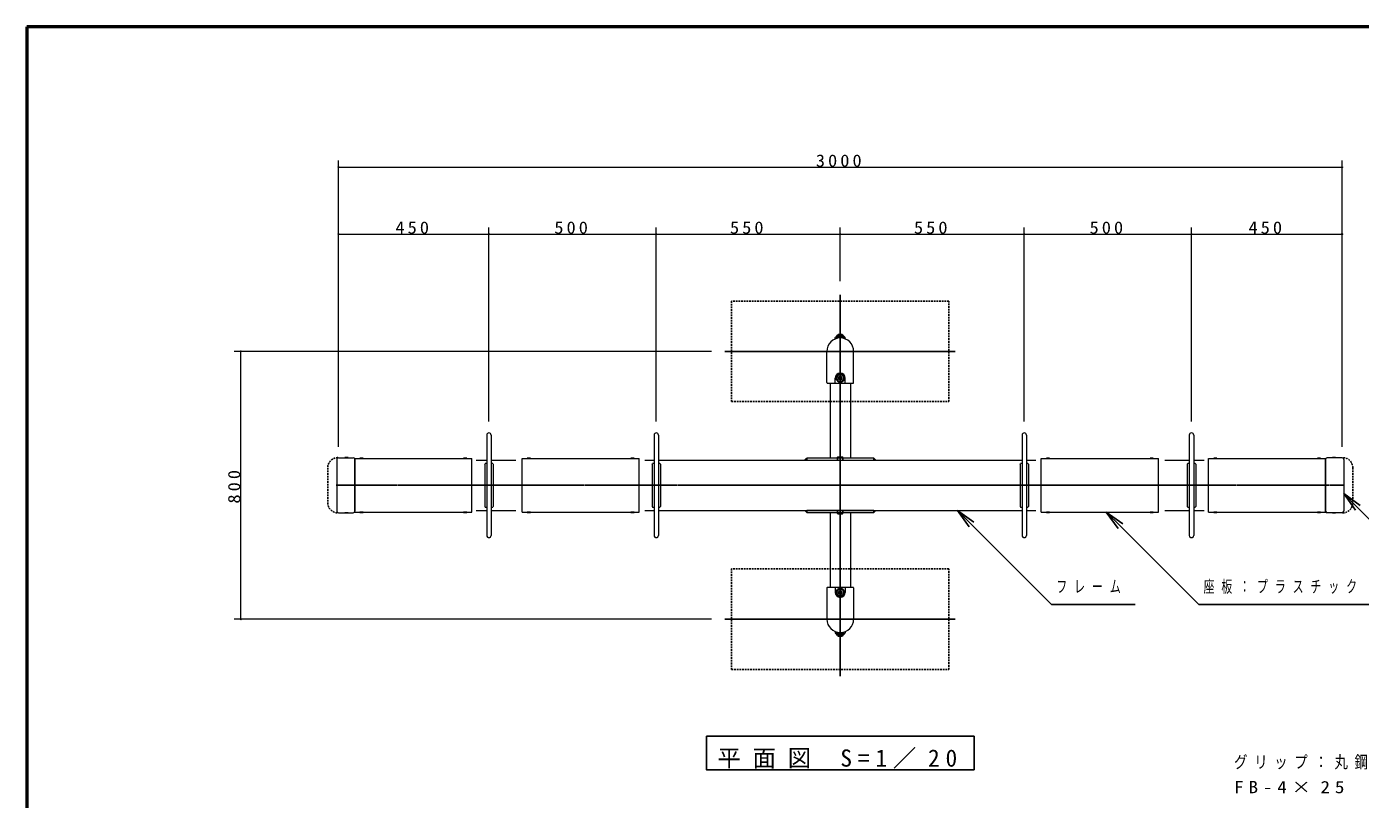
# Model space of a CAD drawing. Units: millimetres at full size, with parts at other scales. Extents: x -7816 to 0, y -1239 to 5340.
# Drawn here: x -7700 to -3713, y 3032 to 5340 of the extents above; entities that cross this region are included whole.
import ezdxf

# ---------------------------------------------------------------- set-up
doc = ezdxf.new("R2010")
doc.units = ezdxf.units.MM
doc.linetypes.add('USER2', pattern=[6, 3, -1, 1, -1])
doc.linetypes.add('USER4', pattern=[8, 5, -3])
for name, color, linetype, lineweight in [('A3図枠', 7, 'Continuous', 25), ('線', 2, 'Continuous', 25), ('補助', 2, 'Continuous', 13)]:
    doc.layers.add(name, color=color, linetype=linetype, lineweight=lineweight)
doc.styles.add('ＭＳ ゴシック', font='')
doc.styles.get('ＭＳ ゴシック').set_extended_font_data('MS Gothic')

# ---------------------------------------------------------------- blocks, each defined once
blk = doc.blocks.new('dimension_origin')
at = {"color": 0, "linetype": 'Continuous', "lineweight": -2}
blk.add_circle((0, 0), 1.25, dxfattribs=at)

msp = doc.modelspace()

# ---------------------------------------------------------------- linework, layer by layer
at = {"layer": 'A3図枠', "lineweight": 50}
for p, q in [((-7700, 5340), (-7700, 0)), ((0, 5340), (-7700, 5340))]:
    msp.add_line(p, q, dxfattribs=at)
at = {"layer": '線', "color": 20, "linetype": 'USER2'}
for p, q in [((-5268, 3400), (-5268, 4540)), ((-5613, 4370), (-4923, 4370)), ((-6775, 3970), (-3761, 3970)), ((-5613, 3570), (-4923, 3570))]:
    msp.add_line(p, q, dxfattribs=at)
at = {"layer": '線', "color": 7, "lineweight": 13}
for p, q in [((-5283, 4408.079), (-5283, 4411.046)), ((-5254, 4412.046), (-5282, 4412.046)), ((-5253, 4408.079), (-5253, 4411.046)), ((-5308, 4276.5), (-5308, 4370)), ((-5228, 4276.5), (-5228, 4370)), ((-5306.5, 4275), (-5229.5, 4275)), ((-5298.25, 4275), (-5298.25, 4051)), ((-5283, 4275), (-5283, 4290)), ((-5253, 4275), (-5253, 4290)), ((-5237.75, 4275), (-5237.75, 4051)), ((-6324.5, 4120), (-6324.5, 3820)), ((-6311.5, 4120), (-6311.5, 3820)), ((-5824.5, 4120), (-5824.5, 3820)), ((-5811.5, 4120), (-5811.5, 3820)), ((-4724.5, 4120), (-4724.5, 3820)), ((-4711.5, 4120), (-4711.5, 3820)), ((-4224.5, 4120), (-4224.5, 3820)), ((-4211.5, 4120), (-4211.5, 3820)), ((-6773, 4047), (-6773, 3893)), ((-6768, 4052), (-6724, 4052)), ((-6719, 4050), (-6369, 4050)), ((-6719, 3890), (-6719, 4050)), ((-6719, 4047), (-6719, 3893)), ((-6369, 3890), (-6369, 4050)), ((-6356.059, 4045), (-6324.5, 4045)), ((-6330.5, 4033.5), (-6329, 4035)), ((-6330.5, 4033.5), (-6330.5, 3906.5)), ((-6324.5, 4035), (-6329, 4035)), ((-6311.5, 4045), (-6238.185, 4045)), ((-6307, 4035), (-6311.5, 4035)), ((-6307, 4035), (-6305.5, 4033.5)), ((-6305.5, 4033.5), (-6305.5, 3906.5)), ((-6219, 4050), (-5869, 4050)), ((-6219, 3890), (-6219, 4050)), ((-5869, 3890), (-5869, 4050)), ((-5852.301, 4045), (-5824.5, 4045)), ((-5830.5, 4033.5), (-5829, 4035)), ((-5830.5, 4033.5), (-5830.5, 3906.5)), ((-5824.5, 4035), (-5829, 4035)), ((-5811.5, 4045), (-4724.5, 4045)), ((-5807, 4035), (-5811.5, 4035)), ((-5807, 4035), (-5805.5, 4033.5)), ((-5805.5, 4033.5), (-5805.5, 3906.5)), ((-5368, 4051), (-5368, 4045)), ((-5168, 4051), (-5368, 4051)), ((-5368, 4045), (-5168, 4045)), ((-5276, 4054), (-5275, 4055)), ((-5276, 4051), (-5276, 4054)), ((-5275, 4055), (-5261, 4055)), ((-5260, 4054), (-5261, 4055)), ((-5260, 4051), (-5260, 4054)), ((-5168, 4045), (-5168, 4051)), ((-4730.5, 4033.5), (-4729, 4035)), ((-4730.5, 4033.5), (-4730.5, 3906.5)), ((-4724.5, 4035), (-4729, 4035)), ((-4711.5, 4045), (-4683.699, 4045)), ((-4707, 4035), (-4711.5, 4035)), ((-4707, 4035), (-4705.5, 4033.5)), ((-4705.5, 4033.5), (-4705.5, 3906.5)), ((-4667, 4050), (-4317, 4050)), ((-4667, 3890), (-4667, 4050)), ((-4317, 3890), (-4317, 4050)), ((-4297.815, 4045), (-4224.5, 4045)), ((-4230.5, 4033.5), (-4229, 4035)), ((-4230.5, 4033.5), (-4230.5, 3906.5)), ((-4224.5, 4035), (-4229, 4035)), ((-4211.5, 4045), (-4179.941, 4045)), ((-4207, 4035), (-4211.5, 4035)), ((-4207, 4035), (-4205.5, 4033.5)), ((-4205.5, 4033.5), (-4205.5, 3906.5)), ((-4167, 4050), (-3817, 4050)), ((-4167, 3890), (-4167, 4050)), ((-3817, 3890), (-3817, 4050)), ((-3817, 4047), (-3817, 3893)), ((-3768, 4052), (-3812, 4052)), ((-3763, 4047), (-3763, 3893)), ((-6768, 3888), (-6724, 3888)), ((-6719, 3890), (-6369, 3890)), ((-6356.059, 3895), (-6324.5, 3895)), ((-6330.5, 3906.5), (-6329, 3905)), ((-6329, 3905), (-6324.5, 3905)), ((-6311.5, 3905), (-6307, 3905)), ((-6311.5, 3895), (-6238.185, 3895)), ((-6305.5, 3906.5), (-6307, 3905)), ((-6219, 3890), (-5869, 3890)), ((-5852.301, 3895), (-5824.5, 3895)), ((-5830.5, 3906.5), (-5829, 3905)), ((-5829, 3905), (-5824.5, 3905)), ((-5811.5, 3905), (-5807, 3905)), ((-5811.5, 3895), (-4724.5, 3895)), ((-5805.5, 3906.5), (-5807, 3905)), ((-5368, 3895), (-5368, 3889)), ((-5168, 3895), (-5368, 3895)), ((-5368, 3889), (-5168, 3889)), ((-5298.25, 3889), (-5298.25, 3665)), ((-5276, 3886), (-5276, 3889)), ((-5275, 3885), (-5276, 3886)), ((-5275, 3885), (-5261, 3885)), ((-5261, 3885), (-5260, 3886)), ((-5260, 3886), (-5260, 3889)), ((-5237.75, 3889), (-5237.75, 3665)), ((-5168, 3889), (-5168, 3895)), ((-4730.5, 3906.5), (-4729, 3905)), ((-4729, 3905), (-4724.5, 3905)), ((-4711.5, 3905), (-4707, 3905)), ((-4711.5, 3895), (-4683.699, 3895)), ((-4705.5, 3906.5), (-4707, 3905)), ((-4667, 3890), (-4317, 3890)), ((-4297.815, 3895), (-4224.5, 3895)), ((-4230.5, 3906.5), (-4229, 3905)), ((-4229, 3905), (-4224.5, 3905)), ((-4211.5, 3905), (-4207, 3905)), ((-4211.5, 3895), (-4179.941, 3895)), ((-4205.5, 3906.5), (-4207, 3905)), ((-4167, 3890), (-3817, 3890)), ((-3768, 3888), (-3812, 3888)), ((-5308, 3663.5), (-5308, 3570)), ((-5229.5, 3665), (-5306.5, 3665)), ((-5283, 3665), (-5283, 3650)), ((-5253, 3665), (-5253, 3650)), ((-5228, 3663.5), (-5228, 3570)), ((-5283, 3531.921), (-5283, 3528.954)), ((-5282, 3527.954), (-5254, 3527.954)), ((-5253, 3531.921), (-5253, 3528.954))]:
    msp.add_line(p, q, dxfattribs=at)
at = {"layer": '線'}
for p, q in [((-5280, 4414.546), (-5256, 4414.546)), ((-5280, 4412.046), (-5280, 4414.546)), ((-5280, 4412.046), (-5256, 4412.046)), ((-5278.5, 4415.546), (-5278.5, 4414.546)), ((-5278.5, 4415.546), (-5257.5, 4415.546)), ((-5278.5, 4414.546), (-5257.5, 4414.546)), ((-5273, 4420.346), (-5263, 4420.346)), ((-5257.5, 4415.546), (-5257.5, 4414.546)), ((-5256, 4414.546), (-5256, 4412.046)), ((-6748.75, 4052.5), (-6748.75, 4051.3)), ((-6748.75, 4052.5), (-6739.25, 4052.5)), ((-6739.25, 4052.5), (-6739.25, 4051.3)), ((-6703.75, 4051.2), (-6703.75, 4050)), ((-6694.25, 4051.2), (-6703.75, 4051.2)), ((-6694.25, 4050), (-6703.75, 4050)), ((-6694.25, 4051.2), (-6694.25, 4050)), ((-6393.75, 4051.2), (-6393.75, 4050)), ((-6384.25, 4051.2), (-6393.75, 4051.2)), ((-6384.25, 4050), (-6393.75, 4050)), ((-6384.25, 4051.2), (-6384.25, 4050)), ((-6203.75, 4051.2), (-6203.75, 4050)), ((-6194.25, 4051.2), (-6203.75, 4051.2)), ((-6194.25, 4050), (-6203.75, 4050)), ((-6194.25, 4051.2), (-6194.25, 4050)), ((-5893.75, 4051.2), (-5893.75, 4050)), ((-5884.25, 4051.2), (-5893.75, 4051.2)), ((-5884.25, 4050), (-5893.75, 4050)), ((-5884.25, 4051.2), (-5884.25, 4050)), ((-5368, 4051), (-5374, 4045)), ((-5276, 4054), (-5260, 4054)), ((-5168, 4051), (-5162, 4045)), ((-4651.75, 4051.2), (-4651.75, 4050)), ((-4642.25, 4051.2), (-4651.75, 4051.2)), ((-4642.25, 4050), (-4651.75, 4050)), ((-4642.25, 4051.2), (-4642.25, 4050)), ((-4341.75, 4051.2), (-4341.75, 4050)), ((-4332.25, 4051.2), (-4341.75, 4051.2)), ((-4332.25, 4050), (-4341.75, 4050)), ((-4332.25, 4051.2), (-4332.25, 4050)), ((-4151.75, 4051.2), (-4151.75, 4050)), ((-4142.25, 4051.2), (-4151.75, 4051.2)), ((-4142.25, 4050), (-4151.75, 4050)), ((-4142.25, 4051.2), (-4142.25, 4050)), ((-3841.75, 4051.2), (-3841.75, 4050)), ((-3832.25, 4051.2), (-3841.75, 4051.2)), ((-3832.25, 4050), (-3841.75, 4050)), ((-3832.25, 4051.2), (-3832.25, 4050)), ((-3796.75, 4052.5), (-3796.75, 4051.3)), ((-3787.25, 4052.5), (-3796.75, 4052.5)), ((-3787.25, 4052.5), (-3787.25, 4051.3)), ((-6748.75, 3887.5), (-6748.75, 3888.7)), ((-6748.75, 3887.5), (-6739.25, 3887.5)), ((-6739.25, 3887.5), (-6739.25, 3888.7)), ((-6703.75, 3888.8), (-6703.75, 3890)), ((-6694.25, 3890), (-6703.75, 3890)), ((-6694.25, 3888.8), (-6703.75, 3888.8)), ((-6694.25, 3888.8), (-6694.25, 3890)), ((-6393.75, 3888.8), (-6393.75, 3890)), ((-6384.25, 3890), (-6393.75, 3890)), ((-6384.25, 3888.8), (-6393.75, 3888.8)), ((-6384.25, 3888.8), (-6384.25, 3890)), ((-6203.75, 3888.8), (-6203.75, 3890)), ((-6194.25, 3890), (-6203.75, 3890)), ((-6194.25, 3888.8), (-6203.75, 3888.8)), ((-6194.25, 3888.8), (-6194.25, 3890)), ((-5893.75, 3888.8), (-5893.75, 3890)), ((-5884.25, 3890), (-5893.75, 3890)), ((-5884.25, 3888.8), (-5893.75, 3888.8)), ((-5884.25, 3888.8), (-5884.25, 3890)), ((-5368, 3889), (-5374, 3895)), ((-5276, 3886), (-5260, 3886)), ((-5168, 3889), (-5162, 3895)), ((-4651.75, 3888.8), (-4651.75, 3890)), ((-4642.25, 3890), (-4651.75, 3890)), ((-4642.25, 3888.8), (-4651.75, 3888.8)), ((-4642.25, 3888.8), (-4642.25, 3890)), ((-4341.75, 3888.8), (-4341.75, 3890)), ((-4332.25, 3890), (-4341.75, 3890)), ((-4332.25, 3888.8), (-4341.75, 3888.8)), ((-4332.25, 3888.8), (-4332.25, 3890)), ((-4151.75, 3888.8), (-4151.75, 3890)), ((-4142.25, 3890), (-4151.75, 3890)), ((-4142.25, 3888.8), (-4151.75, 3888.8)), ((-4142.25, 3888.8), (-4142.25, 3890)), ((-3841.75, 3888.8), (-3841.75, 3890)), ((-3832.25, 3890), (-3841.75, 3890)), ((-3832.25, 3888.8), (-3841.75, 3888.8)), ((-3832.25, 3888.8), (-3832.25, 3890)), ((-3796.75, 3887.5), (-3796.75, 3888.7)), ((-3787.25, 3887.5), (-3796.75, 3887.5)), ((-3787.25, 3887.5), (-3787.25, 3888.7)), ((-5280, 3525.454), (-5280, 3527.954)), ((-5256, 3527.954), (-5280, 3527.954)), ((-5256, 3525.454), (-5280, 3525.454)), ((-5278.5, 3524.454), (-5278.5, 3525.454)), ((-5257.5, 3525.454), (-5278.5, 3525.454)), ((-5257.5, 3524.454), (-5278.5, 3524.454)), ((-5263, 3519.654), (-5273, 3519.654)), ((-5257.5, 3524.454), (-5257.5, 3525.454)), ((-5256, 3527.954), (-5256, 3525.454))]:
    msp.add_line(p, q, dxfattribs=at)
at = {"layer": '線', "color": 4, "linetype": 'USER4'}
for p, q in [((-5276.2, 4051), (-5276.2, 4045)), ((-5259.8, 4051), (-5259.8, 4045)), ((-5276.2, 3895), (-5276.2, 3889)), ((-5259.8, 3895), (-5259.8, 3889))]:
    msp.add_line(p, q, dxfattribs=at)
at = {"layer": '線', "linetype": 'USER4'}
for p, q in [((-6800, 4022.5), (-6800, 3917.5)), ((-3736, 4022.5), (-3736, 3917.5))]:
    msp.add_line(p, q, dxfattribs=at)
at = {"layer": '線', "color": 4, "linetype": 'USER4'}
for points in [[(-5593, 4220), (-4943, 4220), (-4943, 4520), (-5593, 4520)], [(-5593, 3420), (-4943, 3420), (-4943, 3720), (-5593, 3720)]]:
    msp.add_lwpolyline(points, close=True, dxfattribs=at)
at = {"layer": '線'}
for points in [[(-5270.309, 4294), (-5272.619, 4290), (-5270.309, 4286), (-5265.691, 4286), (-5263.381, 4290), (-5265.691, 4294)], [(-5265.691, 3646), (-5263.381, 3650), (-5265.691, 3654), (-5270.309, 3654), (-5272.619, 3650), (-5270.309, 3646)]]:
    msp.add_lwpolyline(points, close=True, dxfattribs=at)
for centre, radius in [((-5268, 4290), 12), ((-5268, 4290), 10.5), ((-5268, 4290), 5), ((-5268, 3650), 12), ((-5268, 3650), 10.5), ((-5268, 3650), 5)]:
    msp.add_circle(centre, radius, dxfattribs=at)
at = {"layer": '線', "color": 7, "lineweight": 13}
for centre, radius, start, end in [((-5268, 4370), 40, 0, 180), ((-5284.5, 4408.079), 1.5, 293.73074, 0), ((-5282, 4411.046), 1, 90, 180), ((-5254, 4411.046), 1, 0, 90), ((-5251.5, 4408.079), 1.5, 180, 246.26926), ((-5306.5, 4276.5), 1.5, 180, 270), ((-5268, 4290), 15, 0, 180), ((-5229.5, 4276.5), 1.5, 270, 0), ((-6318, 4120), 6.5, 0, 180), ((-5818, 4120), 6.5, 0, 180), ((-4718, 4120), 6.5, 0, 180), ((-4218, 4120), 6.5, 0, 180), ((-6768, 4047), 5, 90, 180), ((-6724, 4047), 5, 0, 90), ((-3812, 4047), 5, 90, 180), ((-3768, 4047), 5, 0, 90), ((-6768, 3893), 5, 180, 270), ((-6724, 3893), 5, 270, 0), ((-3812, 3893), 5, 180, 270), ((-3768, 3893), 5, 270, 0), ((-6318, 3820), 6.5, 180, 0), ((-5818, 3820), 6.5, 180, 0), ((-4718, 3820), 6.5, 180, 0), ((-4218, 3820), 6.5, 180, 0), ((-5306.5, 3663.5), 1.5, 90, 180), ((-5268, 3650), 15, 180, 0), ((-5229.5, 3663.5), 1.5, 0, 90), ((-5268, 3570), 40, 180, 0), ((-5284.5, 3531.921), 1.5, 0, 66.26926), ((-5282, 3528.954), 1, 180, 270), ((-5254, 3528.954), 1, 270, 0), ((-5251.5, 3531.921), 1.5, 113.73074, 180)]:
    msp.add_arc(centre, radius, start, end, dxfattribs=at)
at = {"layer": '線'}
for centre, radius, start, end in [((-5268, 4409.065), 12.339, 113.90552, 148.31866), ((-5268, 4409.065), 12.339, 31.68134, 66.09448), ((-6744, 3996.194), 56.506, 85.17794, 94.82206), ((-6699, 3994.894), 56.506, 85.17794, 94.82206), ((-6389, 3994.894), 56.506, 85.17794, 94.82206), ((-6199, 3994.894), 56.506, 85.17794, 94.82206), ((-5889, 3994.894), 56.506, 85.17794, 94.82206), ((-4647, 3994.894), 56.506, 85.17794, 94.82206), ((-4337, 3994.894), 56.506, 85.17794, 94.82206), ((-4147, 3994.894), 56.506, 85.17794, 94.82206), ((-3837, 3994.894), 56.506, 85.17794, 94.82206), ((-3792, 3996.194), 56.506, 85.17794, 94.82206), ((-6744, 3943.806), 56.506, 265.17794, 274.82206), ((-6699, 3945.106), 56.506, 265.17794, 274.82206), ((-6389, 3945.106), 56.506, 265.17794, 274.82206), ((-6199, 3945.106), 56.506, 265.17794, 274.82206), ((-5889, 3945.106), 56.506, 265.17794, 274.82206), ((-4647, 3945.106), 56.506, 265.17794, 274.82206), ((-4337, 3945.106), 56.506, 265.17794, 274.82206), ((-4147, 3945.106), 56.506, 265.17794, 274.82206), ((-3837, 3945.106), 56.506, 265.17794, 274.82206), ((-3792, 3943.806), 56.506, 265.17794, 274.82206), ((-5268, 3530.935), 12.339, 211.68134, 246.09448), ((-5268, 3530.935), 12.339, 293.90552, 328.31866)]:
    msp.add_arc(centre, radius, start, end, dxfattribs=at)
at = {"layer": '線', "linetype": 'USER4'}
for centre, start, end in [((-6770, 4022.5), 90, 180), ((-3766, 4022.5), 0, 90), ((-6770, 3917.5), 180, 270), ((-3766, 3917.5), 270, 0)]:
    msp.add_arc(centre, 30, start, end, dxfattribs=at)
at = {"layer": '補助'}
for p, q in [((-6768, 4085), (-6768, 4940)), ((-6768, 4920), (-3768, 4920)), ((-3768, 4085), (-3768, 4940)), ((-6768, 4085), (-6768, 4740)), ((-6768, 4720), (-6318, 4720)), ((-6318, 4160), (-6318, 4740)), ((-6318, 4160), (-6318, 4740)), ((-6318, 4720), (-5818, 4720)), ((-5818, 4160), (-5818, 4740)), ((-5818, 4160), (-5818, 4740)), ((-5818, 4720), (-5268, 4720)), ((-5268, 4580), (-5268, 4740)), ((-5268, 4580), (-5268, 4740)), ((-5268, 4720), (-4718, 4720)), ((-4718, 4160), (-4718, 4740)), ((-4718, 4160), (-4718, 4740)), ((-4718, 4720), (-4218, 4720)), ((-4218, 4160), (-4218, 4740)), ((-4218, 4160), (-4218, 4740)), ((-4218, 4720), (-3768, 4720)), ((-3768, 4085), (-3768, 4740)), ((-5653, 4370), (-7080, 4370)), ((-7060, 3570), (-7060, 4370)), ((-5374, 4045), (-5368, 4045)), ((-5373.5, 4045.5), (-5368, 4045.5)), ((-5373.5, 4045), (-5373.5, 4045.5)), ((-5373, 4046), (-5368, 4046)), ((-5373, 4045), (-5373, 4046)), ((-5372.5, 4046.5), (-5368, 4046.5)), ((-5372.5, 4045), (-5372.5, 4046.5)), ((-5372, 4047), (-5368, 4047)), ((-5372, 4045), (-5372, 4047)), ((-5371.5, 4047.5), (-5368, 4047.5)), ((-5371.5, 4045), (-5371.5, 4047.5)), ((-5371, 4048), (-5368, 4048)), ((-5371, 4045), (-5371, 4048)), ((-5370.5, 4048.5), (-5368, 4048.5)), ((-5370.5, 4045), (-5370.5, 4048.5)), ((-5370, 4049), (-5368, 4049)), ((-5370, 4045), (-5370, 4049)), ((-5369.5, 4049.5), (-5368, 4049.5)), ((-5369.5, 4045), (-5369.5, 4049.5)), ((-5369, 4050), (-5368, 4050)), ((-5369, 4045), (-5369, 4050)), ((-5368.5, 4050.5), (-5368, 4050.5)), ((-5368.5, 4045), (-5368.5, 4050.5)), ((-5368, 4045), (-5368, 4051)), ((-5168, 4045), (-5168, 4051)), ((-5168, 4050.5), (-5167.5, 4050.5)), ((-5168, 4050), (-5167, 4050)), ((-5168, 4049.5), (-5166.5, 4049.5)), ((-5168, 4049), (-5166, 4049)), ((-5168, 4048.5), (-5165.5, 4048.5)), ((-5168, 4048), (-5165, 4048)), ((-5168, 4047.5), (-5164.5, 4047.5)), ((-5168, 4047), (-5164, 4047)), ((-5168, 4046.5), (-5163.5, 4046.5)), ((-5168, 4046), (-5163, 4046)), ((-5168, 4045.5), (-5162.5, 4045.5)), ((-5168, 4045), (-5162, 4045)), ((-5167.5, 4045), (-5167.5, 4050.5)), ((-5167, 4045), (-5167, 4050)), ((-5166.5, 4045), (-5166.5, 4049.5)), ((-5166, 4045), (-5166, 4049)), ((-5165.5, 4045), (-5165.5, 4048.5)), ((-5165, 4045), (-5165, 4048)), ((-5164.5, 4045), (-5164.5, 4047.5)), ((-5164, 4045), (-5164, 4047)), ((-5163.5, 4045), (-5163.5, 4046.5)), ((-5163, 4045), (-5163, 4046)), ((-5162.5, 4045), (-5162.5, 4045.5)), ((-5374, 3895), (-5368, 3895)), ((-5373.5, 3894.5), (-5373.5, 3895)), ((-5373.5, 3894.5), (-5368, 3894.5)), ((-5373, 3894), (-5373, 3895)), ((-5373, 3894), (-5368, 3894)), ((-5372.5, 3893.5), (-5372.5, 3895)), ((-5372.5, 3893.5), (-5368, 3893.5)), ((-5372, 3893), (-5372, 3895)), ((-5372, 3893), (-5368, 3893)), ((-5371.5, 3892.5), (-5371.5, 3895)), ((-5371.5, 3892.5), (-5368, 3892.5)), ((-5371, 3892), (-5371, 3895)), ((-5371, 3892), (-5368, 3892)), ((-5370.5, 3891.5), (-5370.5, 3895)), ((-5370.5, 3891.5), (-5368, 3891.5)), ((-5370, 3891), (-5370, 3895)), ((-5370, 3891), (-5368, 3891)), ((-5369.5, 3890.5), (-5369.5, 3895)), ((-5369.5, 3890.5), (-5368, 3890.5)), ((-5369, 3890), (-5369, 3895)), ((-5369, 3890), (-5368, 3890)), ((-5368.5, 3889.5), (-5368.5, 3895)), ((-5368.5, 3889.5), (-5368, 3889.5)), ((-5368, 3889), (-5368, 3895)), ((-5168, 3895), (-5162, 3895)), ((-5168, 3889), (-5168, 3895)), ((-5168, 3894.5), (-5162.5, 3894.5)), ((-5168, 3894), (-5163, 3894)), ((-5168, 3893.5), (-5163.5, 3893.5)), ((-5168, 3893), (-5164, 3893)), ((-5168, 3892.5), (-5164.5, 3892.5)), ((-5168, 3892), (-5165, 3892)), ((-5168, 3891.5), (-5165.5, 3891.5)), ((-5168, 3891), (-5166, 3891)), ((-5168, 3890.5), (-5166.5, 3890.5)), ((-5168, 3890), (-5167, 3890)), ((-5168, 3889.5), (-5167.5, 3889.5)), ((-5167.5, 3889.5), (-5167.5, 3895)), ((-5167, 3890), (-5167, 3895)), ((-5166.5, 3890.5), (-5166.5, 3895)), ((-5166, 3891), (-5166, 3895)), ((-5165.5, 3891.5), (-5165.5, 3895)), ((-5165, 3892), (-5165, 3895)), ((-5164.5, 3892.5), (-5164.5, 3895)), ((-5164, 3893), (-5164, 3895)), ((-5163.5, 3893.5), (-5163.5, 3895)), ((-5163, 3894), (-5163, 3895)), ((-5162.5, 3894.5), (-5162.5, 3895)), ((-5653, 3570), (-7080, 3570))]:
    msp.add_line(p, q, dxfattribs=at)
at = {"layer": '補助', "lineweight": 25}
for p, q in [((-3727.645, 3895.503), (-3763, 3945)), ((-3713.503, 3909.645), (-3763, 3945)), ((-3763, 3945), (-3720.574, 3902.574)), ((-4882.645, 3845.503), (-4918, 3895)), ((-4868.503, 3859.645), (-4918, 3895)), ((-4918, 3895), (-4875.574, 3852.574)), ((-4437.645, 3840.503), (-4473, 3890)), ((-4423.503, 3854.645), (-4473, 3890)), ((-4473, 3890), (-4430.574, 3847.574)), ((-3720.574, 3902.574), (-3614.133, 3796.133)), ((-4875.574, 3852.574), (-4636.5, 3613.5)), ((-4430.574, 3847.574), (-4196.5, 3613.5)), ((-4636.5, 3613.5), (-4616.5, 3613.5)), ((-4616.5, 3613.5), (-4386.219, 3613.5)), ((-4196.5, 3613.5), (-4176.5, 3613.5)), ((-4176.5, 3613.5), (-3685.622, 3613.5))]:
    msp.add_line(p, q, dxfattribs=at)
msp.add_lwpolyline([(-5668, 3220), (-5668, 3120), (-4868, 3120), (-4868, 3220)], close=True, dxfattribs=at)

# ---------------------------------------------------------------- block references
at = {"layer": '補助', "xscale": 1.33, "yscale": 1.33}
for p in [(-6768, 4920), (-6768, 4720), (-6318, 4720), (-5818, 4720), (-5268, 4720), (-4718, 4720), (-4218, 4720)]:
    msp.add_blockref('dimension_origin', p, dxfattribs=at)
for p, rotation in [((-3768, 4920), 180), ((-6318, 4720), 180), ((-5818, 4720), 180), ((-5268, 4720), 180), ((-4718, 4720), 180), ((-4218, 4720), 180), ((-3768, 4720), 180), ((-7060, 4370), 270), ((-7060, 3570), 90)]:
    msp.add_blockref('dimension_origin', p, dxfattribs=dict(at, rotation=rotation))

# ---------------------------------------------------------------- texts
at = {"layer": '補助', "style": 'ＭＳ ゴシック'}
for s, insert, char_height, attachment_point in [('\\T1.33;\\W1.1;3000', (-5268, 4921), 36.66, 8), ('\\T1.33;\\W1.1;450', (-6543, 4721), 36.66, 8), ('\\T1.33;\\W1.1;500', (-6068, 4721), 36.66, 8), ('\\T1.33;\\W1.1;550', (-5543, 4721), 36.66, 8), ('\\T1.33;\\W1.1;550', (-4993, 4721), 36.66, 8), ('\\T1.33;\\W1.1;500', (-4468, 4721), 36.66, 8), ('\\T1.33;\\W1.1;450', (-3993, 4721), 36.66, 8), ('\\T1.64;\\W0.65;フレーム', (-4622, 3686), 36.66, 1), ('\\T1.64;\\W0.65;座板：プラスチック', (-4182, 3686), 36.66, 1), ('\\T1.5;平面図\\~S=1／20', (-5268, 3123.333), 51.32, 8), ('\\T1.5;\\W0.8;グリップ：丸鋼\\~φ13\\~', (-4090.67, 3161.634), 36.66, 1), ('\\T1.5;\\W1.15;FB-4×25', (-4090.67, 3086.634), 36.66, 1)]:
    msp.add_mtext(s, dxfattribs=dict(at, insert=insert, char_height=char_height, attachment_point=attachment_point))
at = {"layer": '補助', "insert": (-7061, 3970), "char_height": 36.66, "attachment_point": 8, "rotation": 90, "style": 'ＭＳ ゴシック'}
msp.add_mtext('\\T1.33;\\W1.1;800', dxfattribs=at)

doc.saveas('drawing.dxf')
